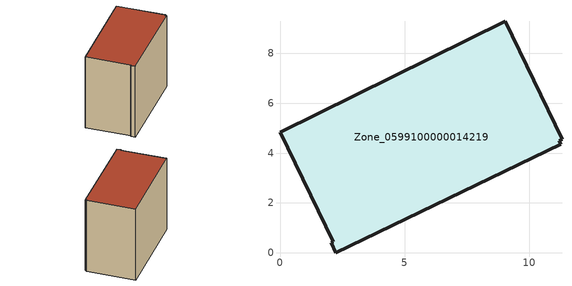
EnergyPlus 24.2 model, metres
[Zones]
Zone_0599100000014219
 floor ground (C_G): 2.05,0.4 2.14,0.44 0,4.84 9.04,9.29 11.31,4.55 11.2,4.5 11.26,4.36 2.24,0 z0
 wall outside (C_F): 2.14,0.44 2.05,0.4 2.24,0 11.26,4.36 11.2,4.5 11.31,4.55 9.04,9.29 0,4.84 2.14,0.44 z0:8.43
 roof outside (C_R): 11.31,4.55 9.04,9.29 0,4.84 2.14,0.44 2.05,0.4 2.24,0 11.26,4.36 11.2,4.5 z8.43
[BUILDING]
Pand.0599100000014219: North Axis=0; Terrain=City; Loads Convergence Tolerance Value=0.04; Temperature Convergence Tolerance Value=0.4; Solar Distribution=FullExterior; Maximum Number of Warmup Days=25; Minimum Number of Warmup Days=1
[Site:Location]
Rotterdam.The.Hague.AP_ZH_NLD Design_Conditions: Latitude=51.96; Longitude=4.45; Time Zone=1; Elevation=-4.5
[SITE:GROUNDTEMPERATURE:BUILDINGSURFACE]
18, 18, 18, 18, 18, 18, 18, 18, 18, 18, 18, 18
[MATERIAL] Thermal Absorptance=0.9; Solar Absorptance=0.7; Visible Absorptance=0.7
Name | Roughness | Thickness | Conductivity | Density | Specific Heat
G.TC.1946-1964 | MediumSmooth | 0.15 | 1 | 540 | 1210
F.TC.1946-1964 | Rough | 0.3 | 0.857143 | 1920 | 840
R.TC.1946-1964 | MediumRough | 0.2 | 0.235294 | 1500 | 1000
[CONSTRUCTION]
C_G: G.TC.1946-1964
C_F: F.TC.1946-1964
C_R: R.TC.1946-1964
[ZONE]
Zone_0599100000014219: Type=1; Multiplier=1; Ceiling Height=Autocalculate; Volume=Autocalculate; Floor Area=autocalculate; Part of Total Floor Area=Yes
[ZONEINFILTRATION:DESIGNFLOWRATE]
Infil_Zone_0599100000014219: Zone or ZoneList or Space or SpaceList=Zone_0599100000014219; Schedule=AlwaysOn; Design Flow Rate Calculation Method=Flow/Area; Flow Rate per Floor Area=0.003; Constant Term Coefficient=1; Temperature Term Coefficient=0; Velocity Term Coefficient=0; Velocity Squared Term Coefficient=0
[HVACTEMPLATE:ZONE:IDEALLOADSAIRSYSTEM]
Zone_0599100000014219: Maximum Heating Supply Air Temperature=50; Minimum Cooling Supply Air Temperature=13; Maximum Heating Supply Air Humidity Ratio=0.0156; Minimum Cooling Supply Air Humidity Ratio=0.0077; Heating Limit=NoLimit; Cooling Limit=NoLimit; Dehumidification Control Type=ConstantSensibleHeatRatio; Cooling Sensible Heat Ratio=0.7; Dehumidification Setpoint=60; Humidification Control Type=None; Humidification Setpoint=30; Outdoor Air Method=None; Outdoor Air Flow Rate per Person=0.00944; Outdoor Air Flow Rate per Zone Floor Area=0; Outdoor Air Flow Rate per Zone=0; Demand Controlled Ventilation Type=None; Outdoor Air Economizer Type=NoEconomizer; Heat Recovery Type=None; Sensible Heat Recovery Effectiveness=0.7; Latent Heat Recovery Effectiveness=0.65
[ZONECONTROL:THERMOSTAT]
ThermostatControl_Zone_0599100000014219: Zone or ZoneList=Zone_0599100000014219; Control Type Schedule=DualSetpointControlType; Control 1=Thermostat_Zone_0599100000014219; Temperature Difference Between Cutout And Setpoint=0
[THERMOSTATSETPOINT:DUALSETPOINT]
Thermostat_Zone_0599100000014219: Heating Setpoint Temperature Schedule=HeatingSetpoint_Zone_0599100000014219; Cooling Setpoint Temperature Schedule=CoolingSetpoint_Zone_0599100000014219
[SCHEDULE:COMPACT]
HeatingSetpoint_Zone_0599100000014219: Through: 12/31, For: AllDays, Until: 24:00, 21
CoolingSetpoint_Zone_0599100000014219: Through: 12/31, For: AllDays, Until: 24:00, 24
DualSetpointControlType: Through: 12/31, For: AllDays, Until: 24:00, 4
AlwaysOn: Through: 12/31, For: AllDays, Until: 24:00, 1
